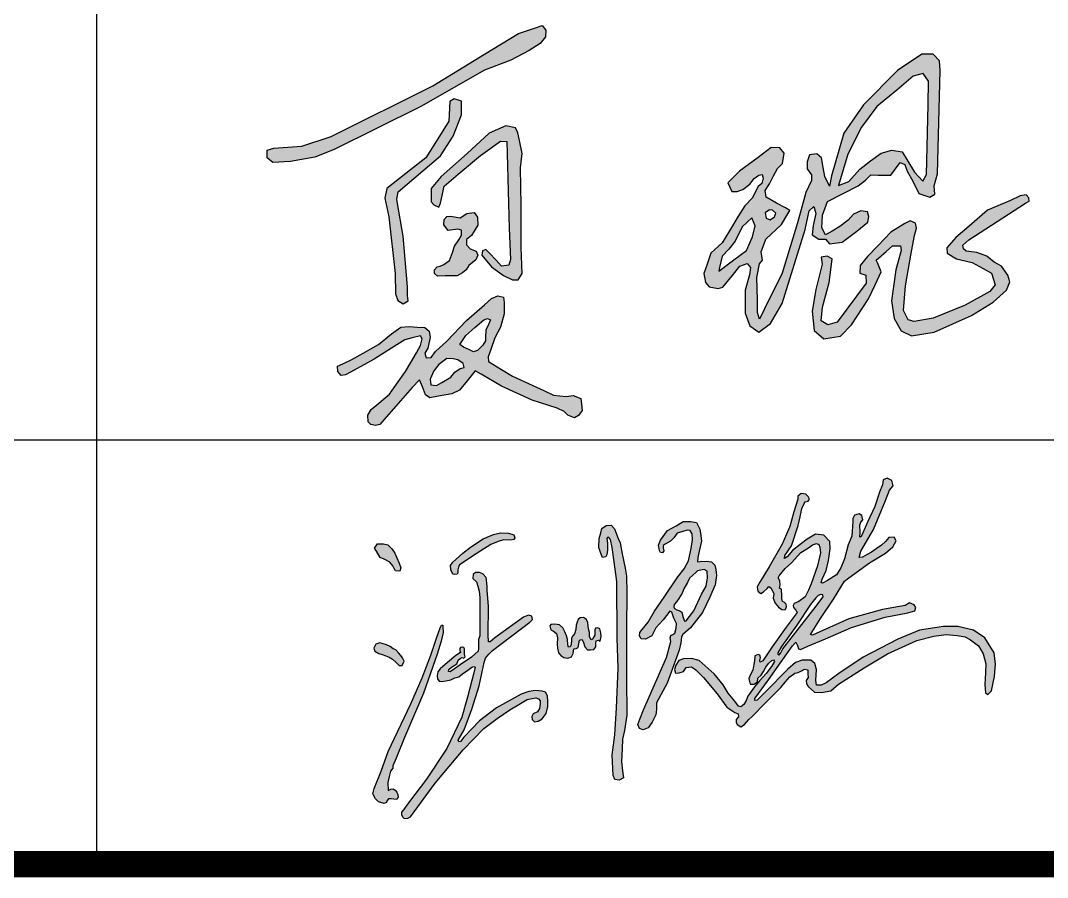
# Model space of a CAD drawing. Extents: x 1051052 to 1482120, y -981644 to -673261.
# Drawn here: x 1152774 to 1154709, y -859654 to -858039 of the extents above; entities that cross this region are included whole.
import ezdxf

# ---------------------------------------------------------------- set-up
doc = ezdxf.new("R2010")
doc.units = 0
doc.header["$LTSCALE"] = 1000
doc.header["$MEASUREMENT"] = 0
doc.layers.add('TK', color=142, linetype='Continuous')
doc.layers.add('填充', color=8, linetype='Continuous')

# ---------------------------------------------------------------- blocks, each defined once
blk = doc.blocks.new('A$C05385F37')
at = {"layer": 'TK'}
for p, q in [((-3299.9, -26600), (-3299.9, -31400)), ((-8000, -30600), (-1000, -30600)), ((-8000, -31400), (-1000, -31400)), ((-8000, -31400), (-1000, -31400)), ((-8000, -31400.2), (-1000, -31400.2)), ((-8000, -31400.2), (-1000, -31400.2))]:
    blk.add_line(p, q, dxfattribs=at)
at = {"layer": 'TK', "const_width": 50}
for points in [[(-8000, -31400.2), (-1000, -31400.2)], [(-1000, -31400.2), (-8000, -31400.2)], [(-1000, -31400.2), (-8000, -31400.2)]]:
    blk.add_lwpolyline(points, dxfattribs=at)
blk = doc.blocks.new('jyukyu')
h = blk.add_hatch(color=256)
h.paths.add_polyline_path([(93323.5, 49306.6), (93325.9, 49334.1), (93384.5, 49417.8), (93441.9, 49592.5), (93458.7, 49669), (93473, 49740.8), (93494.6, 49785), (93501.6, 49799.4), (93528.1, 49804.1), (93540, 49820.9), (93528.1, 49846), (93507.7, 49866.3), (93469.4, 49869.9), (93439.5, 49847.2), (93439.5, 49822.1), (93406.1, 49712.3), (93369.7, 49584.1), (93304.7, 49433.1), (93191.3, 49234.5), (93109.4, 49103), (93087.9, 49061.4), (93093.3, 49023.8), (93120.2, 49003.7), (93143, 49018.5), (93173.9, 49046.6), (93188.7, 49065.4), (93207.5, 49052), (93230.3, 49002.4), (93226.3, 48963.4), (93242.8, 48920.2), (93271.2, 48885.2), (93299.6, 48865.3), (93328.7, 48863.4), (93342, 48888.5), (93338.7, 48911), (93320.1, 48928.1), (93306.9, 48935.4), (93301, 48962.5), (93301, 48997.5), (93299, 49024), (93299, 49042.6), (93281, 49052.1), (93286.3, 49080.7), (93283.1, 49114.5), (93268.3, 49139.9), (93277.8, 49157.8), (93330.7, 49220.2), (93383.6, 49271), (93464, 49358.7), (93530.7, 49401), (93565.6, 49427.4), (93602, 49438.7), (93621.3, 49429.1), (93630.9, 49404.6), (93636.9, 49356.4), (93610.9, 49242.9), (93555.9, 49088.5), (93531.4, 49033.3), (93501.8, 48976.9), (93449, 48934.6), (93408.9, 48918.3), (93398.6, 48901.9), (93401.5, 48882.7), (93420.8, 48860.4), (93432.7, 48841.1), (93338.5, 48712.3), (93216, 48541), (93136.5, 48420.4), (93113.1, 48409.2), (93110.3, 48424.1), (93115.9, 48449.4), (93111.2, 48470.9), (93094.4, 48474.6), (93067.2, 48465.2), (93064.4, 48420.4), (93049.5, 48341.5), (93030.7, 48302.3), (93015.8, 48267.7), (93019.5, 48243.4), (93027.9, 48219.1), (93062.6, 48219.1), (93090.6, 48239.7), (93093.4, 48270.5), (93121.5, 48297.6), (93143, 48329.4), (93162.6, 48365.8), (93186, 48397.6), (93214.1, 48423.8), (93230, 48430.3), (93237.5, 48414.5), (93211.3, 48372.4), (93164.5, 48311.6), (93107.4, 48249), (93065.4, 48194.8), (93006.4, 48115.3), (92993.3, 48077), (92972.8, 48041.5), (92944.7, 48021.9), (92924.1, 48028.4), (92892.3, 48072.3), (92836.2, 48142.4), (92792.2, 48214.4), (92714.6, 48308.8), (92585.1, 48422.8), (92517.9, 48442.7), (92447.8, 48437.7), (92407.9, 48423.5), (92384, 48382.8), (92370.7, 48346.6), (92379.6, 48312.9), (92412.3, 48318.2), (92449.5, 48329.7), (92472.6, 48363.4), (92519.5, 48367.8), (92556.7, 48343.9), (92622, 48278.1), (92739.7, 48135.5), (92825.8, 48019.6), (92894.4, 47973), (92923.4, 47960.7), (92924.3, 47936.1), (92905.2, 47912.2), (92904, 47889.1), (92914.9, 47869.7), (92944.4, 47850.3), (92977.8, 47868.2), (93015.9, 47912.4), (93045.4, 47942.7), (93154.7, 48050.5), (93290.7, 48190.1), (93329.7, 48236.7), (93368.7, 48283.4), (93413.9, 48315.5), (93442.2, 48319.3), (93476.6, 48338.4), (93495, 48349.1), (93524.9, 48342.3), (93527.1, 48306.3), (93527.9, 48278), (93512.6, 48252), (93514.9, 48223), (93528.7, 48198.5), (93583.2, 48151.1), (93644.4, 48146.2), (93725.2, 48160.9), (93791.2, 48218.4), (94013.2, 48360.8), (94216.5, 48482.9), (94469.3, 48596.9), (94616.3, 48635.3), (94724.8, 48649.1), (94819.6, 48639.4), (94888.3, 48628.5), (94935, 48602.4), (95005.1, 48550.2), (95043.5, 48481.6), (95066.9, 48396.4), (95065.5, 48319.6), (95060, 48216.6), (95064.1, 48142.5), (95084.8, 48128.7), (95115, 48161.7), (95142.5, 48285.2), (95152.1, 48392.3), (95139.7, 48491.2), (95060, 48620.2), (94959.7, 48687.5), (94823.7, 48717.7), (94699.9, 48719.4), (94492.5, 48687.8), (94304.2, 48608.2), (94004.6, 48451.5), (93795.8, 48312.8), (93685.9, 48230.4), (93642, 48209.8), (93602.1, 48209.8), (93593.9, 48251), (93602.1, 48347.1), (93586.7, 48397.8), (93552.4, 48428), (93475.4, 48426.7), (93419.1, 48407.4), (93353.2, 48348.4), (93158, 48153), (93087.9, 48081.7), (93067.3, 48076.2), (93067.3, 48094), (93184.1, 48256), (93261, 48364.5), (93393, 48550.3), (93423.2, 48583.3), (93435.6, 48553.1), (93443.8, 48525.6), (93461.7, 48518.8), (93526.3, 48549), (93678.8, 48612.1), (93905.4, 48709.6), (94195.5, 48800.5), (94390.6, 48836.2), (94453.8, 48854.1), (94460.6, 48882.9), (94445.5, 48906.3), (94405.7, 48922.7), (94370, 48899.4), (94172.2, 48866.4), (93880.9, 48785.4), (93629.5, 48671.5), (93567.6, 48643.4), (93549.8, 48649.5), (93635, 48786.8), (93749, 48954.3), (93842.4, 49110.8), (93882.3, 49141), (94059.6, 49269.2), (94198.3, 49354.3), (94262.9, 49407.9), (94290.4, 49460), (94272.5, 49493), (94227.2, 49490.2), (94199.7, 49455.9), (94164, 49424.3), (94118.6, 49390), (94077.4, 49361.2), (94039, 49342), (94000.5, 49318.6), (93971.6, 49315.9), (93985.4, 49372.2), (94095.3, 49560.3), (94198.4, 49809.2), (94234.1, 49898.5), (94264.3, 49936.9), (94254.7, 49982.2), (94213.5, 50004.2), (94179.1, 49990.5), (94172.3, 49945.1), (94147.5, 49882), (94105, 49757.1), (94041.8, 49623.9), (94003.3, 49530.5), (93987.3, 49497.6), (93976.9, 49493.9), (93978.3, 49533.9), (93976.1, 49597.7), (93986.2, 49622.9), (94001.3, 49641.8), (93993.3, 49681.2), (93969.8, 49695.5), (93930.8, 49682.1), (93915.2, 49653.9), (93916.5, 49627.1), (93908.2, 49502.4), (93875.9, 49425.1), (93843.7, 49304.9), (93811.5, 49225.5), (93775, 49167.5), (93695.5, 49116), (93653.6, 49093.7), (93641.6, 49098.2), (93649.1, 49127.6), (93684.5, 49203.7), (93705.6, 49291.1), (93720, 49391.2), (93716.2, 49455.3), (93664.9, 49508.8), (93592.9, 49517.6), (93520.9, 49474), (93458.7, 49429.7), (93392.9, 49375.9), (93347.4, 49322.1)])
h.paths.add_polyline_path([(93616, 48988.4), (93638.3, 48997.2), (93655.3, 48993.2), (93658, 48974.9), (93638.3, 48949.1), (93596.7, 48896), (93310.8, 48524.2), (93290.7, 48491.3), (93273.6, 48470), (93266.3, 48478.1), (93265.5, 48491), (93298.9, 48546.5), (93431.2, 48729.6), (93549.9, 48908.7), (93595.6, 48967.9)], flags=16)
h = blk.add_hatch(color=256)
h.paths.add_polyline_path([(91731.4, 49359.4), (91749, 49317.4), (91776.5, 49320.9), (91786.2, 49340.3), (91789.7, 49380.1), (91792.4, 49440.2), (91785.3, 49479.9), (91791.7, 49489.4), (91804, 49490.7), (91817.3, 49472.1), (91831, 49402.2), (91848.8, 49278.9), (91870.7, 49109), (91873.5, 48621.6), (91883.1, 48354.4), (91868, 48013.9), (91854.2, 47780.5), (91832.3, 47606.5), (91840.5, 47428.3), (91854.2, 47392.7), (91891.3, 47387.2), (91928.3, 47406.4), (91921.4, 47469.4), (91913.2, 47550.3), (91918.7, 47658.5), (91921.4, 47742.1), (91937.9, 47818.9), (91957.1, 47951.8), (91955.8, 48274.6), (91955.8, 48700), (91957.2, 49011.4), (91954.4, 49153.9), (91943.5, 49224.1), (91918.8, 49347.5), (91900.9, 49442.1), (91884.5, 49481.8), (91850.6, 49566), (91821.6, 49597.3), (91780.4, 49593.5), (91742.2, 49568.3), (91733.8, 49529.3), (91718.4, 49481.5), (91715.4, 49402.1)])
h.paths.add_polyline_path([(91565.6, 48607), (91579, 48588.6), (91595.3, 48542), (91618.6, 48517.3), (91642.6, 48517.3), (91673, 48520.1), (91691.4, 48542), (91690.7, 48570.3), (91692.1, 48594.3), (91714, 48601.3), (91728.9, 48592.2), (91736.4, 48631.3), (91732.6, 48663.7), (91725.1, 48697.5), (91705.8, 48708.1), (91687, 48704.3), (91682, 48689.4), (91680.8, 48661.2), (91680.8, 48644.4), (91672.6, 48630), (91660.1, 48607.5), (91648.9, 48604.4), (91635.8, 48628.1), (91634.5, 48666.2), (91626.4, 48698.1), (91623.9, 48721.8), (91621.4, 48752.4), (91608.3, 48779.9), (91583.9, 48796.2), (91554.5, 48794.9), (91537, 48778.1), (91529.5, 48754.9), (91520.8, 48730), (91516.4, 48691.9), (91505.1, 48655), (91491.4, 48638.1), (91478.3, 48616.9), (91478.9, 48598.8), (91476.4, 48563.8), (91467.6, 48543.8), (91452, 48538.8), (91446.4, 48560.7), (91445.1, 48605.7), (91436.4, 48638.1), (91422.6, 48671.2), (91405.7, 48705.6), (91376.4, 48731.8), (91336.4, 48738.7), (91300.7, 48735.6), (91291.4, 48724.3), (91293.2, 48711.8), (91299.8, 48690.3), (91323.1, 48676.9), (91348.6, 48657.1), (91359.2, 48621.8), (91356.3, 48566.7), (91357.8, 48530.7), (91366.9, 48491.1), (91386.7, 48466.4), (91411.5, 48448.7), (91448.9, 48445.2), (91479.3, 48454.4), (91492.8, 48483.4), (91499.8, 48524.3), (91518.9, 48527.2), (91537.3, 48535.6), (91543.7, 48568.1), (91549.3, 48600.6)])
h.paths.add_polyline_path([(92272.1, 48777), (92332, 48851.4), (92347.3, 48844.1), (92356.1, 48817.1), (92366.8, 48790), (92388.1, 48745.2), (92385.2, 48703.3), (92374.1, 48662.1), (92355.8, 48650.4), (92339.6, 48641.5), (92333.7, 48619.5), (92339.1, 48589.7), (92301.8, 48449.4), (92103.1, 47996.6), (92070.3, 47914.5), (92053.9, 47869.8), (92068.8, 47835.4), (92098.7, 47822), (92142, 47839.9), (92177.8, 47889.2), (92209.2, 47953.3), (92216.6, 47999.6), (92216.6, 48057.8), (92307.9, 48228.6), (92411.6, 48512.9), (92426.4, 48577.2), (92431.7, 48627.9), (92443.3, 48649), (92509.9, 48707.3), (92613.4, 48840.3), (92678.6, 48974.1), (92722.9, 49078.4), (92734.1, 49160.9), (92730.4, 49212.7), (92719.3, 49250.9), (92691, 49278.5), (92649.8, 49285.6), (92594.5, 49280.3), (92570.4, 49279.9), (92574.5, 49316.5), (92586.1, 49372.5), (92604, 49459.1), (92598.7, 49507.1), (92589.8, 49562.4), (92561.4, 49619.1), (92509.1, 49627.3), (92444.9, 49629.5), (92385.2, 49591.5), (92311.2, 49548.9), (92248.6, 49467.2), (92232, 49421.9), (92242.6, 49378.1), (92249.3, 49360.8), (92267.9, 49356.8), (92278.5, 49375.4), (92273.9, 49399.3), (92271.9, 49419.3), (92289.7, 49431.3), (92337.1, 49458.2), (92366.5, 49487.6), (92394.5, 49526.9), (92443.4, 49542.1), (92480.5, 49553.6), (92506.8, 49549.7), (92523.5, 49521.6), (92526.7, 49471), (92515.1, 49394.8), (92491.4, 49286.5), (92456.1, 49219.5), (92400.3, 49149.1), (92283.1, 48974.1), (92197, 48851.4), (92142.9, 48755.1), (92092.6, 48693.9), (92069.9, 48667.6), (92068.5, 48639.1), (92083.1, 48612.2), (92120.3, 48610), (92175.1, 48638.4), (92210.8, 48707)])
h.paths.add_polyline_path([(92372.7, 48873.6), (92365.7, 48888.5), (92367.1, 48908.3), (92388.3, 48933.1), (92409.6, 48961.4), (92437.2, 49006), (92451.3, 49046.3), (92484.6, 49100.1), (92501.6, 49136.9), (92527.8, 49160.1), (92559.5, 49188.8), (92570.9, 49200.3), (92627.1, 49211), (92653.9, 49197.6), (92658.3, 49139.6), (92644.9, 49067.4), (92605.7, 48998.8), (92539.2, 48853.4), (92502.3, 48806), (92473.3, 48767.8), (92457, 48764.2), (92442.9, 48805.3), (92434.4, 48842.8), (92417.4, 48853.1), (92390.4, 48861.6)], flags=16)
h = blk.add_hatch(color=256)
h.paths.add_polyline_path([(89949.6, 49353.5), (89924.3, 49391.3), (89888.5, 49427.1), (89850.7, 49435.5), (89798.1, 49433.4), (89774, 49396.3), (89789.6, 49370.3), (89821.2, 49317.7), (89857, 49300.9), (89905.4, 49275.7), (89931.9, 49243.7), (89943.3, 49221), (89953.8, 49200), (89993.8, 49197.9), (90002.2, 49227.3), (89987.4, 49267.3), (89966.4, 49313.5)])
h.paths.add_polyline_path([(89840.9, 48475.7), (89872.3, 48465.3), (89899.7, 48452.2), (89929.7, 48435.3), (89965, 48402.7), (89987.2, 48381.8), (90013.3, 48381.8), (90031.6, 48418.3), (90017.2, 48445.7), (90001.5, 48466.6), (89981.9, 48491.4), (89958.4, 48517.5), (89933.6, 48525.3), (89908.8, 48544.9), (89877.5, 48560.6), (89839.6, 48572.3), (89820, 48577.5), (89783.5, 48564.5), (89766.5, 48531.8), (89776.9, 48505.7), (89810.9, 48484.9)], flags=17)
h.paths.add_polyline_path([(90199.1, 48140.5), (90315.5, 48480), (90351.9, 48592.5), (90367, 48667), (90366.5, 48716.8), (90366.5, 48729.1), (90354.2, 48730.2), (90344.1, 48713.4), (90330.1, 48674.2), (90306.5, 48607.6), (90262.1, 48471), (90186, 48275.1), (90088.8, 48050), (89890.9, 47634.8), (89831.8, 47466.5), (89771.3, 47314.8), (89759.8, 47268.5), (89782.3, 47226.5), (89806.6, 47199.5), (89856.3, 47185.2), (89876.1, 47195.1), (89881.6, 47212.2), (89894.9, 47226), (89902.6, 47226), (89917, 47225.4), (89941.8, 47222.7), (89967, 47218.7), (89977.6, 47238.6), (89975.7, 47261.1), (89965.7, 47282.3), (89953.2, 47301.6), (89936.4, 47313.4), (89915.8, 47310.3), (89891.3, 47296.9), (89890, 47367.1), (89901.4, 47419.7), (89911.5, 47466.5), (89931.9, 47490.6), (89931.9, 47510.1), (89959.7, 47577.9), (90032.9, 47756.8)])
h.paths.add_polyline_path([(90670, 48503.7), (90611.9, 48452.3), (90516.5, 48387.5), (90465.8, 48353.1), (90428.5, 48326.4), (90415.1, 48330.1), (90418.1, 48347.3), (90440.4, 48366.6), (90486.7, 48394.2), (90493.4, 48408.4), (90498.6, 48427), (90515, 48441.9), (90533.6, 48448.6), (90547, 48444.9), (90558.2, 48454.6), (90553, 48478.4), (90551.5, 48501.5), (90553, 48525.3), (90546.9, 48536), (90533.6, 48539), (90519, 48535.7), (90512.3, 48528.7), (90513.1, 48510.7), (90517.9, 48493.1), (90477, 48466.9), (90404.5, 48407), (90340.6, 48352.3), (90320.8, 48325.3), (90315.5, 48291), (90319.5, 48264.7), (90333.3, 48246.2), (90354.4, 48243), (90390.6, 48246.9), (90433.5, 48256.1), (90469.1, 48273.9), (90502.7, 48283.8), (90534.3, 48308.8), (90581.1, 48340.4), (90616.7, 48367.4), (90634.5, 48373.4), (90645.7, 48365.5), (90633.9, 48316.7), (90579.2, 48107.1), (90529.5, 47934.5), (90399.3, 47661), (90224.1, 47397.1), (90067.5, 47191.7), (90023.9, 47130.6), (90007, 47110.3), (90007.6, 47090.4), (90016.9, 47070.6), (90028.5, 47057.8), (90054.8, 47056.1), (90084.5, 47070.1), (90298, 47362.1), (90541, 47649.6), (90721.3, 47836.1), (90836.1, 47921), (90944.9, 47997), (91038.8, 48052.1), (91095.7, 48087), (91139.5, 48094.2), (91170.4, 48099.3), (91194.6, 48093.1), (91208.5, 48074.6), (91207, 48050.9), (91202.3, 48007.1), (91184.8, 47978.3), (91147.2, 47962.9), (91135.3, 47937.6), (91138.4, 47913.9), (91159.6, 47891.3), (91191.5, 47897.5), (91224, 47917.5), (91259, 47963.9), (91275, 48026.2), (91275, 48070), (91271.4, 48118.9), (91255.4, 48150.3), (91225, 48159.6), (91166.3, 48164.2), (91109.1, 48156.5), (91044.6, 48133.3), (90829.5, 48015.4), (90681.5, 47902.6), (90548.1, 47758.6), (90518.7, 47721), (90504, 47720.2), (90499.1, 47734.9), (90549.8, 47823.2), (90617.5, 48003.1), (90678.3, 48204.9), (90724.4, 48407.2), (90734.5, 48443.4), (90763.5, 48480.2), (90796, 48511.3), (91119.9, 48755.7), (91141.8, 48778.6), (91134.9, 48808.4), (91107.3, 48817.6), (91063.7, 48800.4), (90815.8, 48621.4), (90774.4, 48585.9), (90759.5, 48585.9), (90758.4, 48646.7), (90759.5, 48893.3), (90750.3, 49029.4), (90748, 49062.7), (90745.5, 49095.1), (90742.7, 49121.6), (90740.4, 49143.7), (90712.2, 49175.9), (90682.8, 49186.6), (90649.4, 49186.6), (90627.9, 49168), (90625.5, 49134.4), (90655.5, 49104.5), (90669.4, 49067), (90679, 49024.3), (90684.4, 48970.8), (90686.5, 48878.8), (90686.5, 48638.7), (90674.7, 48605.5), (90675.3, 48576.4), (90674.5, 48529)])
h.paths.add_polyline_path([(90605.2, 49406.8), (90536.9, 49354.4), (90452.7, 49277), (90432.6, 49245.9), (90434.4, 49210.6), (90450.3, 49172.8), (90466, 49168.3), (90489.1, 49172.3), (90495.8, 49182.7), (90494.1, 49209.1), (90500.5, 49233.8), (90510.1, 49252.3), (90653.9, 49348.7), (90695.4, 49374.1), (90780.7, 49428.6), (90843.7, 49456.2), (90891.4, 49469.3), (90954.4, 49467), (90979, 49473.1), (90988.2, 49486.9), (90979, 49511.5), (90934.4, 49528.4), (90864.5, 49531.5), (90803, 49516.1), (90713.2, 49478.2)])
for points in [[(92447.8, 48437.7), (92407.9, 48423.5), (92384, 48382.8), (92370.7, 48346.6), (92379.6, 48312.9), (92412.3, 48318.2), (92449.5, 48329.7), (92472.6, 48363.4), (92519.5, 48367.8), (92556.7, 48343.9), (92622, 48278.1), (92739.7, 48135.5), (92825.8, 48019.6), (92894.4, 47973), (92923.4, 47960.7), (92924.3, 47936.1), (92905.2, 47912.2), (92904, 47889.1), (92914.9, 47869.7), (92944.4, 47850.3), (92977.8, 47868.2), (93015.9, 47912.4), (93045.4, 47942.7), (93154.7, 48050.5), (93290.7, 48190.1), (93329.7, 48236.7), (93368.7, 48283.4), (93413.9, 48315.5), (93442.2, 48319.3), (93476.6, 48338.4), (93495, 48349.1), (93524.9, 48342.3), (93527.1, 48306.3), (93527.9, 48278), (93512.6, 48252), (93514.9, 48223), (93528.7, 48198.5), (93583.2, 48151.1), (93644.4, 48146.2), (93725.2, 48160.9), (93791.2, 48218.4), (94013.2, 48360.8), (94216.5, 48482.9), (94469.3, 48596.9), (94616.3, 48635.3), (94724.8, 48649.1), (94819.6, 48639.4), (94888.3, 48628.5), (94935, 48602.4), (95005.1, 48550.2), (95043.5, 48481.6), (95066.9, 48396.4), (95065.5, 48319.6), (95060, 48216.6), (95064.1, 48142.5), (95084.8, 48128.7), (95115, 48161.7), (95142.5, 48285.2), (95152.1, 48392.3), (95139.7, 48491.2), (95060, 48620.2), (94959.7, 48687.5), (94823.7, 48717.7), (94699.9, 48719.4), (94492.5, 48687.8), (94304.2, 48608.2), (94004.6, 48451.5), (93795.8, 48312.8), (93685.9, 48230.4), (93642, 48209.8), (93602.1, 48209.8), (93593.9, 48251), (93602.1, 48347.1), (93586.7, 48397.8), (93552.4, 48428), (93475.4, 48426.7), (93419.1, 48407.4), (93353.2, 48348.4), (93158, 48153), (93087.9, 48081.7), (93067.3, 48076.2), (93067.3, 48094), (93184.1, 48256), (93261, 48364.5), (93393, 48550.3), (93423.2, 48583.3), (93423.2, 48583.3), (93435.6, 48553.1), (93443.8, 48525.6), (93461.7, 48518.8), (93526.3, 48549), (93678.8, 48612.1), (93905.4, 48709.6), (94195.5, 48800.5), (94390.6, 48836.2), (94453.8, 48854.1), (94460.6, 48882.9), (94445.5, 48906.3), (94405.7, 48922.7), (94370, 48899.4), (94172.2, 48866.4), (93880.9, 48785.4), (93629.5, 48671.5), (93567.6, 48643.4), (93549.8, 48649.5), (93635, 48786.8), (93749, 48954.3), (93842.4, 49110.8), (93882.3, 49141), (94059.6, 49269.2), (94198.3, 49354.3), (94262.9, 49407.9), (94290.4, 49460), (94272.5, 49493), (94227.2, 49490.2), (94199.7, 49455.9), (94164, 49424.3), (94118.6, 49390), (94077.4, 49361.2), (94039, 49342), (94000.5, 49318.6), (93971.6, 49315.9), (93985.4, 49372.2), (94095.3, 49560.3), (94198.4, 49809.2), (94234.1, 49898.5), (94264.3, 49936.9), (94254.7, 49982.2), (94213.5, 50004.2), (94179.1, 49990.5), (94172.3, 49945.1), (94147.5, 49882), (94105, 49757.1), (94041.8, 49623.9), (94003.3, 49530.5), (93987.3, 49497.6), (93976.9, 49493.9), (93978.3, 49533.9), (93976.1, 49597.7), (93986.2, 49622.9), (94001.3, 49641.8), (93993.3, 49681.2), (93969.8, 49695.5), (93930.8, 49682.1), (93915.2, 49653.9), (93916.5, 49627.1), (93908.2, 49502.4), (93875.9, 49425.1), (93843.7, 49304.9), (93811.5, 49225.5), (93775, 49167.5), (93695.5, 49116), (93653.6, 49093.7), (93641.6, 49098.2), (93649.1, 49127.6), (93684.5, 49203.7), (93705.6, 49291.1), (93720, 49391.2), (93716.2, 49455.3), (93664.9, 49508.8), (93592.9, 49517.6), (93520.9, 49474), (93458.7, 49429.7), (93392.9, 49375.9), (93347.4, 49322.1), (93323.5, 49306.6), (93323.5, 49306.6), (93325.9, 49334.1), (93384.5, 49417.8), (93441.9, 49592.5), (93458.7, 49669), (93473, 49740.8), (93494.6, 49785), (93501.6, 49799.4), (93528.1, 49804.1), (93540, 49820.9), (93528.1, 49846), (93507.7, 49866.3), (93469.4, 49869.9), (93439.5, 49847.2), (93439.5, 49822.1), (93406.1, 49712.3), (93369.7, 49584.1), (93304.7, 49433.1), (93191.3, 49234.5), (93109.4, 49103), (93087.9, 49061.4), (93093.3, 49023.8), (93120.2, 49003.7), (93143, 49018.5), (93173.9, 49046.6), (93188.7, 49065.4), (93207.5, 49052), (93230.3, 49002.4), (93226.3, 48963.4), (93242.8, 48920.2), (93271.2, 48885.2), (93299.6, 48865.3), (93328.7, 48863.4), (93342, 48888.5), (93338.7, 48911), (93320.1, 48928.1), (93306.9, 48935.4), (93301, 48962.5), (93301, 48997.5), (93299, 49024), (93299, 49042.6), (93281, 49052.1), (93286.3, 49080.7), (93283.1, 49114.5), (93268.3, 49139.9), (93277.8, 49157.8), (93330.7, 49220.2), (93383.6, 49271), (93464, 49358.7), (93530.7, 49401), (93565.6, 49427.4), (93602, 49438.7), (93621.3, 49429.1), (93630.9, 49404.6), (93636.9, 49356.4), (93610.9, 49242.9), (93555.9, 49088.5), (93531.4, 49033.3), (93501.8, 48976.9), (93449, 48934.6), (93408.9, 48918.3), (93398.6, 48901.9), (93401.5, 48882.7), (93420.8, 48860.4), (93432.7, 48841.1), (93338.5, 48712.3), (93216, 48541), (93136.5, 48420.4), (93113.1, 48409.2), (93110.3, 48424.1), (93115.9, 48449.4), (93111.2, 48470.9), (93094.4, 48474.6), (93067.2, 48465.2), (93064.4, 48420.4), (93049.5, 48341.5), (93030.7, 48302.3), (93015.8, 48267.7), (93019.5, 48243.4), (93027.9, 48219.1), (93062.6, 48219.1), (93090.6, 48239.7), (93093.4, 48270.5), (93121.5, 48297.6), (93143, 48329.4), (93162.6, 48365.8), (93186, 48397.6), (93214.1, 48423.8), (93230, 48430.3), (93237.5, 48414.5), (93211.3, 48372.4), (93164.5, 48311.6), (93107.4, 48249), (93065.4, 48194.8), (93006.4, 48115.3), (92993.3, 48077), (92972.8, 48041.5), (92944.7, 48021.9), (92924.1, 48028.4), (92892.3, 48072.3), (92836.2, 48142.4), (92792.2, 48214.4), (92714.6, 48308.8), (92585.1, 48422.8), (92517.9, 48442.7), (92447.8, 48437.7)], [(92271.9, 49419.3), (92273.9, 49399.3), (92278.5, 49375.4), (92267.9, 49356.8), (92249.3, 49360.8), (92242.6, 49378.1), (92232, 49421.9), (92248.6, 49467.2), (92311.2, 49548.9), (92385.2, 49591.5), (92444.9, 49629.5), (92509.1, 49627.3), (92561.4, 49619.1), (92589.8, 49562.4), (92598.7, 49507.1), (92604, 49459.1), (92586.1, 49372.5), (92574.5, 49316.5), (92570.4, 49279.9), (92594.5, 49280.3), (92649.8, 49285.6), (92691, 49278.5), (92719.3, 49250.9), (92730.4, 49212.7), (92734.1, 49160.9), (92722.9, 49078.4), (92678.6, 48974.1), (92613.4, 48840.3), (92509.9, 48707.3), (92443.3, 48649), (92431.7, 48627.9), (92426.4, 48577.2), (92411.6, 48512.9), (92307.9, 48228.6), (92216.6, 48057.8), (92216.6, 47999.6), (92209.2, 47953.3), (92177.8, 47889.2), (92142, 47839.9), (92098.7, 47822), (92068.8, 47835.4), (92053.9, 47869.8), (92070.3, 47914.5), (92103.1, 47996.6), (92301.8, 48449.4), (92339.1, 48589.7), (92333.7, 48619.5), (92339.6, 48641.5), (92355.8, 48650.4), (92374.1, 48662.1), (92385.2, 48703.3), (92388.1, 48745.2), (92366.8, 48790), (92356.1, 48817.1), (92347.3, 48844.1), (92332, 48851.4), (92272.1, 48777), (92210.8, 48707), (92175.1, 48638.4), (92120.3, 48610), (92083.1, 48612.2), (92068.5, 48639.1), (92069.9, 48667.6), (92092.6, 48693.9), (92142.9, 48755.1), (92197, 48851.4), (92283.1, 48974.1), (92400.3, 49149.1), (92456.1, 49219.5), (92491.4, 49286.5), (92515.1, 49394.8), (92526.7, 49471), (92523.5, 49521.6), (92506.8, 49549.7), (92480.5, 49553.6), (92443.4, 49542.1), (92394.5, 49526.9), (92366.5, 49487.6), (92337.1, 49458.2), (92289.7, 49431.3), (92271.9, 49419.3)], [(91785.3, 49479.9), (91792.4, 49440.2), (91789.7, 49380.1), (91786.2, 49340.3), (91776.5, 49320.9), (91749, 49317.4), (91731.4, 49359.4), (91715.4, 49402.1), (91718.4, 49481.5), (91733.8, 49529.3), (91742.2, 49568.3), (91780.4, 49593.5), (91821.6, 49597.3), (91850.6, 49566), (91884.5, 49481.8), (91900.9, 49442.1), (91918.8, 49347.5), (91943.5, 49224.1), (91954.4, 49153.9), (91957.2, 49011.4), (91955.8, 48700), (91955.8, 48274.6), (91957.1, 47951.8), (91937.9, 47818.9), (91921.4, 47742.1), (91918.7, 47658.5), (91913.2, 47550.3), (91921.4, 47469.4), (91928.3, 47406.4), (91891.3, 47387.2), (91854.2, 47392.7), (91840.5, 47428.3), (91832.3, 47606.5), (91854.2, 47780.5), (91868, 48013.9), (91883.1, 48354.4), (91873.5, 48621.6), (91870.7, 49109), (91848.8, 49278.9), (91831, 49402.2), (91817.3, 49472.1), (91804, 49490.7), (91791.7, 49489.4), (91785.3, 49479.9)], [(90450.3, 49172.8), (90434.4, 49210.6), (90432.6, 49245.9), (90452.7, 49277), (90536.9, 49354.4), (90605.2, 49406.8), (90713.2, 49478.2), (90803, 49516.1), (90864.5, 49531.5), (90934.4, 49528.4), (90979, 49511.5), (90988.2, 49486.9), (90979, 49473.1), (90954.4, 49467), (90891.4, 49469.3), (90843.7, 49456.2), (90780.7, 49428.6), (90695.4, 49374.1), (90653.9, 49348.7), (90510.1, 49252.3), (90500.5, 49233.8), (90494.1, 49209.1), (90495.8, 49182.7), (90489.1, 49172.3), (90466, 49168.3), (90450.3, 49172.8)], [(89953.8, 49200), (89943.3, 49221), (89931.9, 49243.7), (89905.4, 49275.7), (89857, 49300.9), (89821.2, 49317.7), (89789.6, 49370.3), (89774, 49396.3), (89798.1, 49433.4), (89850.7, 49435.5), (89888.5, 49427.1), (89924.3, 49391.3), (89949.6, 49353.5), (89966.4, 49313.5), (89987.4, 49267.3), (90002.2, 49227.3), (89993.8, 49197.9), (89953.8, 49200)], [(90625.5, 49134.4), (90655.5, 49104.5), (90669.4, 49067), (90679, 49024.3), (90684.4, 48970.8), (90686.5, 48878.8), (90686.5, 48638.7), (90674.7, 48605.5), (90675.3, 48576.4), (90674.5, 48529), (90670, 48503.7), (90611.9, 48452.3), (90516.5, 48387.5), (90465.8, 48353.1), (90428.5, 48326.4), (90415.1, 48330.1), (90418.1, 48347.3), (90440.4, 48366.6), (90486.7, 48394.2), (90493.4, 48408.4), (90498.6, 48427), (90515, 48441.9), (90533.6, 48448.6), (90547, 48444.9), (90558.2, 48454.6), (90553, 48478.4), (90551.5, 48501.5), (90553, 48525.3), (90546.9, 48536), (90533.6, 48539), (90519, 48535.7), (90512.3, 48528.7), (90513.1, 48510.7), (90517.9, 48493.1), (90477, 48466.9), (90404.5, 48407), (90340.6, 48352.3), (90320.8, 48325.3), (90315.5, 48291), (90319.5, 48264.7), (90333.3, 48246.2), (90354.4, 48243), (90390.6, 48246.9), (90433.5, 48256.1), (90469.1, 48273.9), (90502.7, 48283.8), (90534.3, 48308.8), (90581.1, 48340.4), (90616.7, 48367.4), (90634.5, 48373.4), (90645.7, 48365.5), (90633.9, 48316.7), (90579.2, 48107.1), (90529.5, 47934.5), (90399.3, 47661), (90224.1, 47397.1), (90067.5, 47191.7), (90023.9, 47130.6), (90007, 47110.3), (90007.6, 47090.4), (90016.9, 47070.6), (90028.5, 47057.8), (90054.8, 47056.1), (90084.5, 47070.1), (90298, 47362.1), (90541, 47649.6), (90721.3, 47836.1), (90836.1, 47921), (90944.9, 47997), (91038.8, 48052.1), (91095.7, 48087), (91139.5, 48094.2), (91170.4, 48099.3), (91194.6, 48093.1), (91208.5, 48074.6), (91207, 48050.9), (91202.3, 48007.1), (91184.8, 47978.3), (91147.2, 47962.9), (91135.3, 47937.6), (91138.4, 47913.9), (91159.6, 47891.3), (91191.5, 47897.5), (91224, 47917.5), (91259, 47963.9), (91275, 48026.2), (91275, 48070), (91271.4, 48118.9), (91255.4, 48150.3), (91225, 48159.6), (91166.3, 48164.2), (91109.1, 48156.5), (91044.6, 48133.3), (90829.5, 48015.4), (90681.5, 47902.6), (90548.1, 47758.6), (90518.7, 47721), (90504, 47720.2), (90499.1, 47734.9), (90549.8, 47823.2), (90617.5, 48003.1), (90678.3, 48204.9), (90724.4, 48407.2), (90734.5, 48443.4), (90763.5, 48480.2), (90796, 48511.3), (91119.9, 48755.7), (91141.8, 48778.6), (91134.9, 48808.4), (91107.3, 48817.6), (91063.7, 48800.4), (90815.8, 48621.4), (90774.4, 48585.9), (90759.5, 48585.9), (90758.4, 48646.7), (90759.5, 48893.3), (90750.3, 49029.4), (90748, 49062.7), (90745.5, 49095.1), (90742.7, 49121.6), (90740.4, 49143.7), (90712.2, 49175.9), (90682.8, 49186.6), (90649.4, 49186.6), (90627.9, 49168), (90625.5, 49134.4)], [(92559.5, 49188.8), (92527.8, 49160.1), (92501.6, 49136.9), (92484.6, 49100.1), (92451.3, 49046.3), (92437.2, 49006), (92409.6, 48961.4), (92388.3, 48933.1), (92367.1, 48908.3), (92365.7, 48888.5), (92372.7, 48873.6), (92390.4, 48861.6), (92417.4, 48853.1), (92434.4, 48842.8), (92442.9, 48805.3), (92457, 48764.2), (92473.3, 48767.8), (92502.3, 48806), (92539.2, 48853.4), (92605.7, 48998.8), (92644.9, 49067.4), (92658.3, 49139.6), (92653.9, 49197.6), (92627.1, 49211), (92570.9, 49200.3), (92559.5, 49188.8)], [(93595.6, 48967.9), (93549.9, 48908.7), (93431.2, 48729.6), (93298.9, 48546.5), (93265.5, 48491), (93266.3, 48478.1), (93273.6, 48470), (93290.7, 48491.3), (93310.8, 48524.2), (93596.7, 48896), (93638.3, 48949.1), (93658, 48974.9), (93655.3, 48993.2), (93638.3, 48997.2), (93616, 48988.4), (93595.6, 48967.9)], [(91299.8, 48690.3), (91323.1, 48676.9), (91348.6, 48657.1), (91359.2, 48621.8), (91356.3, 48566.7), (91357.8, 48530.7), (91366.9, 48491.1), (91386.7, 48466.4), (91411.5, 48448.7), (91448.9, 48445.2), (91479.3, 48454.4), (91492.8, 48483.4), (91499.8, 48524.3), (91518.9, 48527.2), (91537.3, 48535.6), (91543.7, 48568.1), (91549.3, 48600.6), (91565.6, 48607), (91579, 48588.6), (91595.3, 48542), (91618.6, 48517.3), (91642.6, 48517.3), (91673, 48520.1), (91691.4, 48542), (91690.7, 48570.3), (91692.1, 48594.3), (91714, 48601.3), (91728.9, 48592.2), (91728.9, 48592.2), (91736.4, 48631.3), (91732.6, 48663.7), (91725.1, 48697.5), (91705.8, 48708.1), (91687, 48704.3), (91682, 48689.4), (91680.8, 48661.2), (91680.8, 48644.4), (91672.6, 48630), (91660.1, 48607.5), (91648.9, 48604.4), (91635.8, 48628.1), (91634.5, 48666.2), (91626.4, 48698.1), (91623.9, 48721.8), (91621.4, 48752.4), (91608.3, 48779.9), (91583.9, 48796.2), (91554.5, 48794.9), (91537, 48778.1), (91529.5, 48754.9), (91520.8, 48730), (91516.4, 48691.9), (91505.1, 48655), (91491.4, 48638.1), (91478.3, 48616.9), (91478.9, 48598.8), (91476.4, 48563.8), (91467.6, 48543.8), (91452, 48538.8), (91446.4, 48560.7), (91445.1, 48605.7), (91436.4, 48638.1), (91422.6, 48671.2), (91405.7, 48705.6), (91376.4, 48731.8), (91336.4, 48738.7), (91300.7, 48735.6), (91291.4, 48724.3), (91293.2, 48711.8), (91299.8, 48690.3)], [(89759.8, 47268.5), (89771.3, 47314.8), (89831.8, 47466.5), (89890.9, 47634.8), (90088.8, 48050), (90186, 48275.1), (90262.1, 48471), (90306.5, 48607.6), (90330.1, 48674.2), (90344.1, 48713.4), (90354.2, 48730.2), (90366.5, 48729.1), (90366.5, 48716.8), (90367, 48667), (90351.9, 48592.5), (90315.5, 48480), (90199.1, 48140.5), (90032.9, 47756.8), (89959.7, 47577.9), (89931.9, 47510.1), (89931.9, 47490.6), (89911.5, 47466.5), (89901.4, 47419.7), (89890, 47367.1), (89891.3, 47296.9), (89915.8, 47310.3), (89936.4, 47313.4), (89953.2, 47301.6), (89965.7, 47282.3), (89975.7, 47261.1), (89977.6, 47238.6), (89967, 47218.7), (89941.8, 47222.7), (89917, 47225.4), (89902.6, 47226), (89894.9, 47226), (89881.6, 47212.2), (89876.1, 47195.1), (89856.3, 47185.2), (89806.6, 47199.5), (89782.3, 47226.5), (89759.8, 47268.5)], [(89820, 48577.5), (89783.5, 48564.5), (89766.5, 48531.8), (89776.9, 48505.7), (89810.9, 48484.9), (89840.9, 48475.7), (89872.3, 48465.3), (89899.7, 48452.2), (89929.7, 48435.3), (89965, 48402.7), (89987.2, 48381.8), (90013.3, 48381.8), (90013.3, 48381.8), (90031.6, 48418.3), (90017.2, 48445.7), (90001.5, 48466.6), (89981.9, 48491.4), (89958.4, 48517.5), (89933.6, 48525.3), (89908.8, 48544.9), (89877.5, 48560.6), (89839.6, 48572.3), (89820, 48577.5)]]:
    blk.add_lwpolyline(points)
blk = doc.blocks.new('ghrfsdhtgf')
h = blk.add_hatch(color=256)
h.paths.add_polyline_path([(21462.2, 33601.5), (21518.2, 33631.6), (21552.4, 33652.8), (21568.8, 33673.9), (21569.5, 33694.4), (21558.5, 33708.3), (21535, 33700.6), (21485.7, 33684.5), (21380.4, 33619.8), (21221.6, 33522.3), (20907.9, 33366.2), (20817.3, 33337), (20730.6, 33330.5), (20710.4, 33323.9), (20710.4, 33300.8), (20727.7, 33286.4), (20782.5, 33289.3), (20857.5, 33302.7), (20917.5, 33325.9), (21184.7, 33458.9), (21380.2, 33570.7)])
h.paths.add_polyline_path([(21283.5, 33367.8), (21309.3, 33433.6), (21309.3, 33475.3), (21286.8, 33482.8), (21274, 33474.4), (21270.6, 33413.6), (21241.9, 33367.8), (21199.9, 33300.8), (21137.8, 33251.9), (21079.6, 33206.1), (21073.5, 33176.5), (21085.3, 33118.1), (21104.7, 32944.1), (21106.2, 32881.4), (21113.6, 32860.1), (21129.9, 32850.3), (21145.2, 32859.6), (21142.9, 32876.3), (21143.4, 32902.8), (21129.9, 33059.3), (21112.8, 33159.3), (21110.6, 33172.6), (21114.9, 33195.2), (21190.9, 33260.3), (21244.9, 33306.5)])
h.paths.add_polyline_path([(21429.9, 33352.4), (21449, 33351.2), (21450.2, 33314.2), (21457.1, 33084.1), (21460.3, 32987.2), (21455.8, 32969.3), (21433.4, 32966.8), (21416.9, 32984.5), (21394.8, 33007.6), (21385, 33017.9), (21374.8, 33014.2), (21372.1, 33000.7), (21402.5, 32964.3), (21438.9, 32937.2), (21467.1, 32924.1), (21484, 32924.1), (21496.5, 32943.8), (21493.7, 33024.1), (21493.7, 33154.6), (21491.7, 33269.8), (21497, 33314.1), (21488.3, 33354.5), (21483.5, 33377.4), (21475.8, 33393.6), (21446, 33398.9), (21395, 33376.4), (21326.7, 33314), (21246.5, 33242.5), (21216.3, 33205.5), (21216.3, 33165.2), (21224.2, 33155.5), (21239.3, 33148.6), (21244.7, 33160.4), (21255.9, 33213.2), (21299.7, 33250.2), (21368, 33308)])
h.paths.add_polyline_path([(21359.9, 33093), (21359, 33117.8), (21348.8, 33132.3), (21325.7, 33128.9), (21305.2, 33115.2), (21276.2, 33120.3), (21264.9, 33120), (21256.2, 33110.8), (21255.7, 33093.6), (21268.1, 33076.8), (21298, 33080.1), (21309.2, 33077.1), (21310.1, 33061.6), (21301, 33047.6), (21288.3, 33028.2), (21281.7, 33009), (21273, 32984), (21255.3, 32971.8), (21243.7, 32966), (21234.2, 32964.2), (21226, 32955.6), (21226.3, 32944), (21235.3, 32935.7), (21259.8, 32936.2), (21277.2, 32936.6), (21296.6, 32937), (21312.8, 32945.7), (21324.3, 32955.2), (21332.6, 32968.6), (21353.7, 32986.3), (21359.9, 33000.4), (21354.9, 33012.8), (21336.8, 33020.2), (21325.5, 33032.2), (21324.9, 33048.9), (21340.9, 33061)], flags=17)
h.paths.add_polyline_path([(21196.5, 32776.9), (21210.4, 32765.7), (21212.7, 32746.9), (21208.6, 32728), (21205.5, 32713.3), (21197, 32698.5), (21201, 32683.7), (21215.8, 32684.6), (21229.3, 32702.9), (21264.2, 32734.8), (21324.9, 32798.8), (21380.8, 32847.5), (21402.6, 32866.5), (21421.9, 32874.6), (21438.9, 32871.2), (21441.4, 32854.2), (21440.8, 32819.1), (21429.9, 32778), (21412.5, 32745.9), (21399.7, 32709.2), (21391.6, 32686.4), (21392.8, 32672.5), (21433.4, 32648.2), (21467.1, 32627.4), (21529.3, 32598.6), (21563.1, 32582.7), (21593.7, 32568.3), (21632.6, 32564.8), (21654.4, 32567.9), (21677.7, 32558.2), (21680.1, 32541), (21681.3, 32521.2), (21670.8, 32505.7), (21657.6, 32499), (21637.8, 32507.2), (21626.5, 32518.1), (21604.7, 32528.2), (21527.7, 32552.7), (21432.8, 32596.1), (21370.3, 32633.2), (21351.9, 32644.1), (21326.8, 32613), (21303.3, 32584), (21279.9, 32573), (21239.1, 32565.3), (21212.1, 32560.2), (21199.1, 32570), (21189.1, 32594.6), (21180.3, 32616.2), (21157.5, 32592.3), (21107.1, 32534.6), (21077.6, 32500.8), (21058, 32478.4), (21044.3, 32474.7), (21030.1, 32478), (21021.6, 32485.9), (21020.9, 32507.3), (21031, 32524.6), (21054.8, 32544.2), (21087.9, 32571.5), (21109.6, 32602.5), (21137, 32641.8), (21153, 32669.2), (21170.6, 32699.2), (21183.6, 32721.3), (21188.3, 32741.9), (21182.8, 32751.9), (21157.4, 32745.2), (21135.4, 32739.5), (21094, 32713.5), (21040.1, 32679.7), (20967.3, 32639.5), (20951.7, 32630.9), (20939.1, 32629.7), (20927.9, 32641.4), (20927.1, 32658.5), (20943.4, 32665), (20971.9, 32678.9), (21006, 32698), (21053.4, 32724.6), (21093.7, 32758.2), (21122.5, 32778.6), (21148.5, 32780.5), (21172.8, 32778.7)])
h.paths.add_polyline_path([(21398.8, 32801.1), (21393.1, 32787), (21384.2, 32768.7), (21383.8, 32747.3), (21383.8, 32736.3), (21375.3, 32722.6), (21359.1, 32706), (21346.5, 32701.9), (21334.4, 32708), (21316.1, 32716.9), (21304.7, 32725.1), (21322.9, 32752.7), (21351.2, 32777), (21378.8, 32800.6), (21390, 32805.3)], flags=16)
h.paths.add_polyline_path([(21315.2, 32666.2), (21317.9, 32654.4), (21305.3, 32650.5), (21289.2, 32639.9), (21277, 32624.1), (21249.1, 32608), (21232.6, 32598.2), (21215.2, 32600.6), (21213.3, 32617.5), (21224.7, 32643.4), (21240, 32663.1), (21264.4, 32681.2), (21284.1, 32680.4), (21298.6, 32677.2)], flags=16)
h.paths.add_polyline_path([(22206.1, 33175.8), (22182.7, 33153), (22161.9, 33118.4), (22135.8, 33075.3), (22113.3, 33037.9), (22078.4, 33006.7), (22067.5, 32972.5), (22056.5, 32943.5), (22062.3, 32915.8), (22073.3, 32902.9), (22101, 32897.7), (22115.5, 32901.4), (22144.2, 32937.1), (22168, 32966.7), (22190.6, 32975.1), (22200.3, 32962.8), (22197.3, 32940.1), (22184.4, 32892.2), (22184.4, 32857.3), (22184.4, 32821.4), (22198.2, 32782.7), (22226.7, 32763.4), (22262.6, 32789.2), (22298.5, 32851.8), (22369.1, 33079.5), (22381.6, 33136.7), (22396.2, 33150.6), (22402.1, 33128.6), (22394, 33092), (22390.3, 33062.6), (22410.9, 33050.2), (22431.4, 33050.2), (22443.9, 33035.5), (22483.7, 33040.1), (22528.2, 33074.8), (22562.7, 33101.7), (22565.6, 33119.2), (22560.9, 33133.8), (22541.1, 33136.7), (22518.3, 33126.8), (22502, 33108.7), (22476.3, 33088.8), (22452.9, 33074.8), (22431.9, 33063.2), (22420.8, 33084.8), (22422.6, 33123.3), (22437.9, 33166.2), (22532.8, 33214.7), (22555.3, 33232.1), (22571.5, 33248.2), (22594.2, 33246.8), (22607.7, 33246.9), (22633.1, 33247.2), (22644.5, 33262.4), (22662, 33285.7), (22676.2, 33279.9), (22683.9, 33259.2), (22700.7, 33228.8), (22720.1, 33190.7), (22753.1, 33179.1), (22768.6, 33188.1), (22767.3, 33214), (22777.1, 33251.7), (22785.3, 33569.6), (22783.7, 33600), (22763.9, 33620.6), (22729.3, 33619.8), (22654.3, 33569.6), (22548.5, 33463.8), (22488.1, 33376.5), (22450, 33244.9), (22444.4, 33213.1), (22429.3, 33242.5), (22424.7, 33271.1), (22420, 33300.1), (22405.1, 33313.2), (22382.6, 33309.5), (22375.1, 33287.9), (22375.1, 33266.4), (22389.1, 33247.7), (22388.2, 33230.9), (22371.3, 33193.5), (22345.7, 33099.6), (22298.2, 32945.2), (22243.3, 32835.3), (22228.4, 32802.8), (22222.4, 32823.2), (22222.4, 32862.7), (22220.5, 32931.3), (22228.2, 32973.7), (22237.8, 32985.3), (22233, 33010.3), (22248.4, 33049.8), (22296.4, 33095.4), (22313, 33123.1), (22322.1, 33138.1), (22308.8, 33146.6), (22281.1, 33160.4), (22249.1, 33179.2), (22246, 33200.3), (22258.9, 33220.8), (22272, 33245.5), (22283.4, 33267.2), (22299.1, 33282.8), (22304.5, 33315.3), (22291.2, 33331), (22264.8, 33332.7), (22223.8, 33302.1), (22166.5, 33259.3), (22130.4, 33223.8), (22142.6, 33196.9), (22159.3, 33196.6), (22177.4, 33203.2), (22198.2, 33219), (22211.9, 33236.7), (22226.1, 33247.2), (22236.2, 33249.4), (22239.4, 33238), (22235.6, 33221.3), (22224.2, 33212.4)])
h.paths.add_polyline_path([(22246.3, 33130.6), (22259.5, 33140.3), (22268.5, 33139.5), (22278.5, 33130.2), (22274.9, 33119.1), (22261, 33109.1), (22248.8, 33114.5)], flags=16)
h.paths.add_polyline_path([(22204.6, 33116), (22215.5, 33090.8), (22207.3, 33056.5), (22188.2, 33015.2), (22149.6, 32986.1), (22102.6, 32950.8), (22105.3, 32962.6), (22113.5, 32997.8), (22134.2, 33018.6), (22153.2, 33043.8), (22174.8, 33088.1)], flags=16)
h.paths.add_polyline_path([(22472.2, 33214.8), (22500.4, 33311.7), (22543.1, 33395.6), (22589.9, 33459.2), (22652.2, 33509), (22701.7, 33552), (22733.3, 33560.9), (22749.5, 33536.6), (22748.7, 33464.1), (22743.4, 33248.9), (22732.4, 33228.2), (22705.8, 33256.7), (22685.2, 33290.2), (22667.8, 33318.6), (22636.1, 33324.5), (22603.3, 33315.2), (22570.8, 33290.9), (22537.2, 33265.7), (22504, 33227.6)], flags=16)
h.paths.add_polyline_path([(22662.7, 33029.6), (22665.1, 33015.2), (22648.4, 32955.6), (22635.8, 32859.9), (22643.8, 32804.9), (22665.3, 32766.7), (22697.2, 32751.6), (22767.2, 32762.7), (22881.9, 32814.5), (22948.8, 32855.2), (22989.4, 32892.6), (22999.8, 32918.2), (22994.2, 32938.9), (22974.3, 32966.8), (22952, 32978.7), (22928.9, 32997.8), (22897.9, 33008.1), (22865.3, 33012.9), (22857.3, 33019.9), (22855.5, 33031.5), (22873.9, 33048), (23048.8, 33160.6), (23059.8, 33167.1), (23058.3, 33177.1), (23051, 33186.4), (23032.1, 33183.7), (23002.1, 33169.1), (22931.7, 33139.1), (22874.5, 33089.9), (22833.7, 33054.7), (22805.6, 33022.9), (22806.6, 33006.2), (22836.1, 32989.4), (22884.4, 32977.6), (22917.9, 32958.9), (22943.7, 32944.5), (22954.9, 32909.3), (22938.3, 32888.6), (22862.4, 32846.5), (22763.7, 32806.5), (22705.1, 32796.2), (22687.2, 32801), (22672, 32830), (22678.2, 32905.9), (22695.4, 33000.5), (22706.4, 33060.8), (22712.9, 33083.9), (22708.9, 33099.5), (22693.3, 33106.6), (22676.7, 33097.8), (22632.8, 33071), (22593.8, 33030.3), (22561.6, 32996.7), (22538.4, 32968), (22537.5, 32944.6), (22556.6, 32938.5), (22557.4, 32914.3), (22468.1, 32793.7), (22439.5, 32785.9), (22418.7, 32798), (22422.2, 32840.5), (22443, 32915.8), (22449.1, 32963.5), (22452.3, 32989.2), (22437.1, 32997.3), (22418.4, 32994), (22421.4, 32972.9), (22402.3, 32894.1), (22390.4, 32827.3), (22396.7, 32768.4), (22426.2, 32742.1), (22477.9, 32750.1), (22512.2, 32785.1), (22563.9, 32865.5), (22585.4, 32908.5), (22603, 32949.2), (22592.7, 32974.7), (22588.5, 32984.8), (22618.9, 33012.1), (22638.1, 33029.2)])
for points in [[(20730.6, 33330.5), (20817.3, 33337), (20907.9, 33366.2), (21221.6, 33522.3), (21380.4, 33619.8), (21485.7, 33684.5), (21535, 33700.6), (21558.5, 33708.3), (21569.5, 33694.4), (21568.8, 33673.9), (21552.4, 33652.8), (21518.2, 33631.6), (21462.2, 33601.5), (21380.2, 33570.7), (21184.7, 33458.9), (20917.5, 33325.9), (20857.5, 33302.7), (20782.5, 33289.3), (20727.7, 33286.4), (20710.4, 33300.8), (20710.4, 33323.9)], [(21274, 33474.4), (21270.6, 33413.6), (21241.9, 33367.8), (21199.9, 33300.8), (21137.8, 33251.9), (21079.6, 33206.1), (21073.5, 33176.5), (21085.3, 33118.1), (21104.7, 32944.1), (21106.2, 32881.4), (21113.6, 32860.1), (21129.9, 32850.3), (21145.2, 32859.6), (21142.9, 32876.3), (21143.4, 32902.8), (21129.9, 33059.3), (21112.8, 33159.3), (21110.6, 33172.6), (21114.9, 33195.2), (21190.9, 33260.3), (21244.9, 33306.5), (21283.5, 33367.8), (21309.3, 33433.6), (21309.3, 33475.3), (21286.8, 33482.8)], [(21239.3, 33148.6), (21244.7, 33160.4), (21255.9, 33213.2), (21299.7, 33250.2), (21368, 33308), (21429.9, 33352.4), (21449, 33351.2), (21450.2, 33314.2), (21457.1, 33084.1), (21460.3, 32987.2), (21455.8, 32969.3), (21433.4, 32966.8), (21416.9, 32984.5), (21394.8, 33007.6), (21394.8, 33007.6), (21385, 33017.9), (21374.8, 33014.2), (21372.1, 33000.7), (21402.5, 32964.3), (21438.9, 32937.2), (21467.1, 32924.1), (21484, 32924.1), (21496.5, 32943.8), (21493.7, 33024.1), (21493.7, 33154.6), (21491.7, 33269.8), (21497, 33314.1), (21488.3, 33354.5), (21483.5, 33377.4), (21475.8, 33393.6), (21446, 33398.9), (21395, 33376.4), (21326.7, 33314), (21246.5, 33242.5), (21216.3, 33205.5), (21216.3, 33165.2), (21224.2, 33155.5), (21239.3, 33148.6)], [(22421.4, 32972.9), (22402.3, 32894.1), (22390.4, 32827.3), (22396.7, 32768.4), (22426.2, 32742.1), (22477.9, 32750.1), (22512.2, 32785.1), (22563.9, 32865.5), (22585.4, 32908.5), (22603, 32949.2), (22592.7, 32974.7), (22588.5, 32984.8), (22618.9, 33012.1), (22638.1, 33029.2), (22662.7, 33029.6), (22665.1, 33015.2), (22648.4, 32955.6), (22635.8, 32859.9), (22643.8, 32804.9), (22665.3, 32766.7), (22697.2, 32751.6), (22767.2, 32762.7), (22881.9, 32814.5), (22948.8, 32855.2), (22989.4, 32892.6), (22999.8, 32918.2), (22994.2, 32938.9), (22974.3, 32966.8), (22952, 32978.7), (22928.9, 32997.8), (22897.9, 33008.1), (22865.3, 33012.9), (22857.3, 33019.9), (22855.5, 33031.5), (22873.9, 33048), (23048.8, 33160.6), (23059.8, 33167.1), (23058.3, 33177.1), (23051, 33186.4), (23032.1, 33183.7), (23002.1, 33169.1), (22931.7, 33139.1), (22874.5, 33089.9), (22833.7, 33054.7), (22805.6, 33022.9), (22806.6, 33006.2), (22836.1, 32989.4), (22884.4, 32977.6), (22917.9, 32958.9), (22943.7, 32944.5), (22954.9, 32909.3), (22938.3, 32888.6), (22862.4, 32846.5), (22763.7, 32806.5), (22705.1, 32796.2), (22687.2, 32801), (22672, 32830), (22678.2, 32905.9), (22695.4, 33000.5), (22706.4, 33060.8), (22712.9, 33083.9), (22708.9, 33099.5), (22693.3, 33106.6), (22676.7, 33097.8), (22632.8, 33071), (22593.8, 33030.3), (22561.6, 32996.7), (22538.4, 32968), (22537.5, 32944.6), (22556.6, 32938.5), (22557.4, 32914.3), (22468.1, 32793.7), (22439.5, 32785.9), (22418.7, 32798), (22422.2, 32840.5), (22443, 32915.8), (22449.1, 32963.5), (22452.3, 32989.2), (22437.1, 32997.3), (22418.4, 32994)], [(21276.2, 33120.3), (21305.2, 33115.2), (21325.7, 33128.9), (21348.8, 33132.3), (21359, 33117.8), (21359.9, 33093), (21340.9, 33061), (21324.9, 33048.9), (21325.5, 33032.2), (21336.8, 33020.2), (21354.9, 33012.8), (21359.9, 33000.4), (21353.7, 32986.3), (21332.6, 32968.6), (21324.3, 32955.2), (21312.8, 32945.7), (21296.6, 32937), (21277.2, 32936.6), (21259.8, 32936.2), (21235.3, 32935.7), (21226.3, 32944), (21226, 32955.6), (21234.2, 32964.2), (21243.7, 32966), (21255.3, 32971.8), (21273, 32984), (21281.7, 33009), (21288.3, 33028.2), (21301, 33047.6), (21310.1, 33061.6), (21309.2, 33077.1), (21298, 33080.1), (21268.1, 33076.8), (21255.7, 33093.6), (21256.2, 33110.8), (21264.9, 33120)], [(22204.6, 33116), (22174.8, 33088.1), (22153.2, 33043.8), (22134.2, 33018.6), (22113.5, 32997.8), (22105.3, 32962.6), (22102.6, 32950.8), (22149.6, 32986.1), (22188.2, 33015.2), (22207.3, 33056.5), (22215.5, 33090.8)], [(22259.5, 33140.3), (22246.3, 33130.6), (22248.8, 33114.5), (22261, 33109.1), (22274.9, 33119.1), (22278.5, 33130.2), (22268.5, 33139.5)], [(20939.1, 32629.7), (20927.9, 32641.4), (20927.1, 32658.5), (20943.4, 32665), (20971.9, 32678.9), (21006, 32698), (21053.4, 32724.6), (21093.7, 32758.2), (21122.5, 32778.6), (21148.5, 32780.5), (21172.8, 32778.7), (21196.5, 32776.9), (21210.4, 32765.7), (21212.7, 32746.9), (21208.6, 32728), (21205.5, 32713.3), (21197, 32698.5), (21201, 32683.7), (21215.8, 32684.6), (21229.3, 32702.9), (21264.2, 32734.8), (21324.9, 32798.8), (21380.8, 32847.5), (21402.6, 32866.5), (21421.9, 32874.6), (21438.9, 32871.2), (21441.4, 32854.2), (21440.8, 32819.1), (21429.9, 32778), (21412.5, 32745.9), (21399.7, 32709.2), (21391.6, 32686.4), (21392.8, 32672.5), (21433.4, 32648.2), (21467.1, 32627.4), (21529.3, 32598.6), (21563.1, 32582.7), (21593.7, 32568.3), (21632.6, 32564.8), (21654.4, 32567.9), (21677.7, 32558.2), (21680.1, 32541), (21681.3, 32521.2), (21670.8, 32505.7), (21657.6, 32499), (21637.8, 32507.2), (21626.5, 32518.1), (21604.7, 32528.2), (21527.7, 32552.7), (21432.8, 32596.1), (21370.3, 32633.2), (21351.9, 32644.1), (21326.8, 32613), (21303.3, 32584), (21279.9, 32573), (21239.1, 32565.3), (21212.1, 32560.2), (21199.1, 32570), (21189.1, 32594.6), (21180.3, 32616.2), (21157.5, 32592.3), (21107.1, 32534.6), (21077.6, 32500.8), (21058, 32478.4), (21044.3, 32474.7), (21030.1, 32478), (21021.6, 32485.9), (21020.9, 32507.3), (21031, 32524.6), (21054.8, 32544.2), (21087.9, 32571.5), (21109.6, 32602.5), (21137, 32641.8), (21153, 32669.2), (21170.6, 32699.2), (21183.6, 32721.3), (21188.3, 32741.9), (21182.8, 32751.9), (21157.4, 32745.2), (21135.4, 32739.5), (21094, 32713.5), (21040.1, 32679.7), (20967.3, 32639.5), (20951.7, 32630.9)], [(21304.7, 32725.1), (21322.9, 32752.7), (21351.2, 32777), (21378.8, 32800.6), (21390, 32805.3), (21398.8, 32801.1), (21393.1, 32787), (21384.2, 32768.7), (21383.8, 32747.3), (21383.8, 32736.3), (21375.3, 32722.6), (21359.1, 32706), (21346.5, 32701.9), (21334.4, 32708), (21316.1, 32716.9)], [(21264.4, 32681.2), (21240, 32663.1), (21224.7, 32643.4), (21213.3, 32617.5), (21215.2, 32600.6), (21232.6, 32598.2), (21249.1, 32608), (21277, 32624.1), (21289.2, 32639.9), (21305.3, 32650.5), (21317.9, 32654.4), (21315.2, 32666.2), (21298.6, 32677.2), (21284.1, 32680.4)]]:
    blk.add_lwpolyline(points, close=True)
for points in [[(22437.9, 33166.2), (22532.8, 33214.7), (22555.3, 33232.1), (22571.5, 33248.2), (22594.2, 33246.8), (22607.7, 33246.9), (22633.1, 33247.2), (22644.5, 33262.4), (22662, 33285.7), (22676.2, 33279.9), (22683.9, 33259.2), (22700.7, 33228.8), (22720.1, 33190.7), (22753.1, 33179.1), (22768.6, 33188.1), (22767.3, 33214), (22777.1, 33251.7), (22785.3, 33569.6), (22783.7, 33600), (22763.9, 33620.6), (22729.3, 33619.8), (22654.3, 33569.6), (22548.5, 33463.8), (22488.1, 33376.5), (22450, 33244.9), (22444.4, 33213.1), (22429.3, 33242.5), (22424.7, 33271.1), (22420, 33300.1), (22405.1, 33313.2), (22382.6, 33309.5), (22375.1, 33287.9), (22375.1, 33266.4), (22389.1, 33247.7), (22388.2, 33230.9), (22371.3, 33193.5), (22345.7, 33099.6), (22298.2, 32945.2), (22243.3, 32835.3), (22228.4, 32802.8), (22222.4, 32823.2), (22222.4, 32862.7), (22220.5, 32931.3), (22228.2, 32973.7), (22237.8, 32985.3), (22233, 33010.3), (22248.4, 33049.8), (22296.4, 33095.4), (22313, 33123.1), (22322.1, 33138.1), (22308.8, 33146.6), (22281.1, 33160.4), (22249.1, 33179.2), (22246, 33200.3), (22258.9, 33220.8), (22272, 33245.5), (22283.4, 33267.2), (22299.1, 33282.8), (22304.5, 33315.3), (22291.2, 33331), (22264.8, 33332.7), (22223.8, 33302.1), (22166.5, 33259.3), (22130.4, 33223.8), (22142.6, 33196.9), (22159.3, 33196.6), (22177.4, 33203.2), (22198.2, 33219), (22211.9, 33236.7), (22226.1, 33247.2), (22236.2, 33249.4), (22239.4, 33238), (22235.6, 33221.3), (22224.2, 33212.4), (22206.1, 33175.8), (22182.7, 33153), (22161.9, 33118.4), (22135.8, 33075.3), (22113.3, 33037.9), (22078.4, 33006.7), (22067.5, 32972.5), (22056.5, 32943.5), (22062.3, 32915.8), (22073.3, 32902.9), (22101, 32897.7), (22115.5, 32901.4), (22144.2, 32937.1), (22168, 32966.7), (22190.6, 32975.1), (22200.3, 32962.8), (22197.3, 32940.1), (22184.4, 32892.2), (22184.4, 32857.3), (22184.4, 32821.4), (22198.2, 32782.7), (22226.7, 32763.4), (22262.6, 32789.2), (22298.5, 32851.8), (22369.1, 33079.5), (22381.6, 33136.7), (22396.2, 33150.6), (22402.1, 33128.6), (22394, 33092), (22390.3, 33062.6), (22410.9, 33050.2), (22431.4, 33050.2), (22443.9, 33035.5), (22483.7, 33040.1), (22528.2, 33074.8), (22562.7, 33101.7), (22565.6, 33119.2), (22560.9, 33133.8), (22541.1, 33136.7), (22518.3, 33126.8), (22502, 33108.7), (22476.3, 33088.8), (22452.9, 33074.8), (22431.9, 33063.2), (22420.8, 33084.8), (22422.6, 33123.3), (22437.9, 33166.2)], [(22537.2, 33265.7), (22570.8, 33290.9), (22603.3, 33315.2), (22636.1, 33324.5), (22667.8, 33318.6), (22685.2, 33290.2), (22705.8, 33256.7), (22732.4, 33228.2), (22743.4, 33248.9), (22748.7, 33464.1), (22749.5, 33536.6), (22733.3, 33560.9), (22701.7, 33552), (22652.2, 33509), (22589.9, 33459.2), (22543.1, 33395.6), (22500.4, 33311.7), (22472.2, 33214.8), (22504, 33227.6), (22537.2, 33265.7)]]:
    blk.add_lwpolyline(points)
blk = doc.blocks.new('A2K')
at = {"color": 4}
blk.add_blockref('A$C05385F37', (59400, 42000), dxfattribs=at)
for name, p, xscale, yscale, zscale in [('ghrfsdhtgf', (43762.8, -8422.7, 335.6), 0.611225999891758, 0.611225999891758, 0.611225999891758), ('jyukyu', (37089.2, 446.8), 0.2176, 0.2176, 0.2176)]:
    blk.add_blockref(name, p, dxfattribs=dict(xscale=xscale, yscale=yscale, zscale=zscale))

msp = doc.modelspace()

# ---------------------------------------------------------------- block references
at = {"layer": '填充'}
msp.add_blockref('A2K', (1096816.779, -870229.077), dxfattribs=at)

doc.saveas('drawing.dxf')
